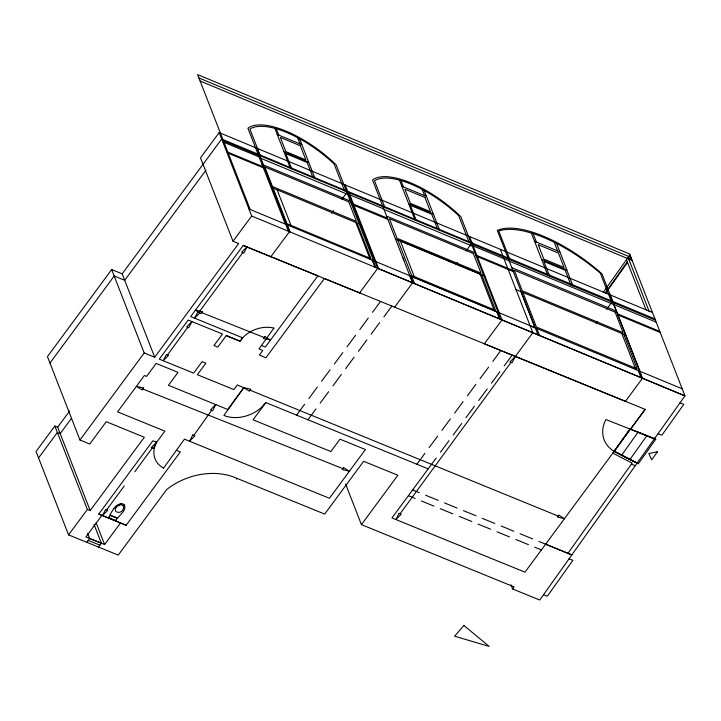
<?xml version="1.0" encoding="UTF-8"?>
<svg xmlns="http://www.w3.org/2000/svg" width="721" height="721" viewBox="0 0 721 721"><rect width="100%" height="100%" fill="white"/><g stroke="black" fill="none" stroke-linecap="round" stroke-linejoin="round"><path stroke-width="1.08" d="M113.828 508.368L109.835 514.956L117.64 518.093L122.894 512.054A9.761 7.552 -21.3 0 0 124.345 509.666A10.31 7.985 -21.3 0 0 124.85 507.061A6.516 5.038 -21.3 0 0 124.318 504.97M655.047 437.548L655.731 439.287L605.919 419.523A35.545 27.506 -21.3 0 0 614.211 451.337L638.355 463.711L655.731 439.287L630.037 429.013L612.859 453.158L632.128 463.089L567.914 553.367L538.929 541.444M116.063 520.111L116.991 518.174L110.268 515.506L108.384 517.308L115.225 520.418L116.099 520.156M163.568 468.118L184.45 439.143L329.434 498.283L365.412 449.543L339.997 439.179L330.858 451.544L253.062 419.802L265.806 402.57L428.184 468.857L436.241 458.015M193.805 435.367L211.614 410.33M630.632 429.049L645.169 409.384L324.405 278.531L265.914 357.769L259.38 355.065L262.768 350.487L258.974 348.964L273.908 328.073M236.524 479.105L237.047 478.365M603.252 292.356L629.956 254.828M605.207 292.933L627.306 261.858M628.919 259.551L630.776 256.946M605.424 293.492L627.522 262.417M629.199 260.263L631.055 257.649M630.037 429.013L614.184 451.292L629.974 459.448L646.872 435.691M621.664 455.176L638.076 432.104L654.434 438.792M652.433 312.481L219.166 132.592L200.51 157.863L233.018 241.256L238.615 243.545L154.709 357.246L122.191 273.845L111.674 269.564L47.442 356.616L79.959 440.017L89.746 444.046L106.257 421.695L144.344 437.25L90.188 510.576L57.68 427.183L54.85 426.03L36.05 451.49L68.567 534.892L86.808 542.3L89.62 538.443L104.608 544.535L120.506 522.95L126.157 525.258L180.304 451.932L176.275 450.255M167.506 354.921L187.748 327.325M400.101 513.758L511.018 362.366M198.852 312.4L242.734 252.638M308.885 398.542L317.348 387.042M347.08 346.774L355.543 335.274M359.824 329.542L368.278 318.042M332.922 385.915L341.384 374.415M345.665 368.683L354.119 357.174M454.636 413.124L463.089 401.624M467.37 395.892L475.86 384.338M440.504 452.211L448.967 440.711M453.248 434.979L461.701 423.479M491.443 383.212L499.896 371.712M49.956 363.06L114.188 276.008L124.706 280.289L205.954 170.192M122.191 273.845L221.68 139.036L654.947 318.925M57.68 427.183L69.712 410.889M38.564 457.934L57.365 432.474L60.185 433.627L71.55 418.234M79.959 440.017L144.191 352.966L111.674 269.564M233.018 241.256L251.683 215.994L219.166 132.592M261.507 345.503L265.364 347.044L317.853 275.864L243.238 245.446L190.714 316.582L242.671 337.807A27.092 20.972 -21.3 0 1 273.935 328.109M68.567 534.892L87.367 509.432L54.85 426.03M126.157 525.258L98.777 514.073L152.924 440.747L156.664 442.252A28.02 21.684 -21.3 0 0 163.559 468.145M106.69 509.81L124.282 485.945M134.836 471.687L152.329 447.966M331.57 213.29L333.508 210.658M341.907 199.266L347.72 191.371L348.64 191.723L378.642 268.681L377.723 268.329L345.206 184.927M242.671 337.807L240.102 341.294L226.268 335.607L217.76 347.089L213.966 345.566L222.51 334.03L188.181 320.052L159.278 359.139L193.607 373.118L202.114 361.636L205.882 363.213L197.365 374.695L233.874 389.574L237.299 384.951L243.824 387.664L249.421 391.197L250.818 389.232L243.824 387.664L223.925 415.449L226.583 416.414A31.12 24.081 -21.3 0 0 263.886 404.896M243.238 245.446L359.644 292.879L377.723 268.329L684.95 395.883L539.741 600.025L512.559 588.949L510.937 584.785M296.601 415.134L304.604 404.274M307.957 419.757L315.96 408.897M383.86 316.916L391.863 306.055M394.63 307.182L412.574 282.821L372.523 179.962A70.829 28.146 36.8 0 1 460.782 216.606L498.103 312.328L535.252 327.803M512.559 588.949L514.082 586.903L361.428 524.627L397.866 475.247L363.645 461.305L324.666 514.082L233.433 476.923A59.708 46.207 -21.3 0 0 166.668 489.568L118.253 555.107L86.808 542.3M416.891 464.252L424.93 453.338M492.831 361.356L500.834 350.496M428.184 468.857L391.963 517.939L524.987 572.159L645.115 409.357M504.177 365.98L512.18 355.12M596.105 323.504L597.412 321.728M606.586 309.3L612.48 301.306M120.506 522.95L101.922 515.353L85.934 536.956L89.62 538.443M243.824 387.664L227.701 409.465L168.435 385.311L177.997 372.351L156.151 363.438L146.597 376.389L144.416 375.488L117.577 411.862L164.893 431.167L156.664 442.252M321.575 381.283L330.083 369.81M334.31 364.051L342.817 352.578M371.117 334.147L379.634 322.666M358.382 351.379L366.89 339.897M320.187 403.147L328.695 391.665M456.33 264.165L457.637 262.399M466.127 250.917L472.012 242.968M480.087 378.588L488.604 367.106M441.892 430.356L450.4 418.874M429.157 447.588L437.665 436.106M465.928 417.729L474.436 406.247M478.672 400.497L487.216 388.97M469.497 236.524L502.014 319.926L484.368 343.773L515.317 356.462L532.837 332.751L500.32 249.349M372.505 312.292L380.562 301.45M270.835 256.712L289.527 231.702L257.009 148.301M98.48 547.05L101.355 543.219L94.054 524.5M242.653 337.798L240.066 341.24L226.268 335.607M263.913 404.914L265.761 402.624M679.993 402.85L683.823 404.328L661.86 435.205L658.03 433.736M631.362 464.171L635.3 465.685M567.914 553.367L571.852 554.882L545.662 544.157M569.022 558.856L572.853 560.334L547.329 596.222L543.499 594.744M142.785 388.998L342.899 468.632M201.763 312.653L264.057 337.473M412.637 489.947L419.361 492.668M463.423 510.648L476.013 515.749M482.277 518.354L494.867 523.455M408.41 495.697L415.134 498.418M459.196 516.398L471.786 521.499M478.05 524.104L490.64 529.205M534.703 547.194L541.426 549.916M98.777 514.073L101.922 515.353M101.355 543.219L89.611 538.452L87.592 533.243M144.191 352.966L154.709 357.246M87.367 509.432L90.188 510.576M88.223 540.408L99.904 545.157M515.326 356.399L625.449 401.345L642.483 378.264L609.975 294.862M250.124 390.214L558.252 516.11M501.167 526.006L513.776 531.188M520.075 533.738L532.63 538.893M425.66 495.219L438.215 500.374M444.515 502.925L457.123 508.098M496.94 531.765L509.495 536.911M515.794 539.47L528.403 544.643M421.434 500.969L433.988 506.124M440.288 508.675L452.842 513.83M248.952 208.982L499.238 312.797L409.825 275.638M198.915 77.967L630.938 257.343M200.105 81.022L632.128 260.398M277.243 134.476L301.883 144.705M401.84 186.207L426.481 196.436M534.558 241.319L559.875 251.836M284.056 151.933L308.696 162.171M408.654 203.673L433.294 213.903M541.633 259.461L566.94 269.969L556.63 243.518M258.37 155.015L471.228 243.392M471.345 243.698L655.416 320.124M223.438 140.865L258.533 155.439M224.015 142.343L259.109 156.917M472.03 245.455L509.161 260.867M347.477 193.841L383.815 208.928M509.278 261.173L656.218 322.179M259.425 157.719L347.684 194.364M384.023 209.451L472.282 246.095M511.82 267.68L616.527 311.157M262.02 164.388L350.28 201.033M386.618 216.12L474.878 252.765M351.082 203.079L387.42 218.166M475.752 254.991L512.883 270.402M617.582 313.851L659.805 331.381M227.827 152.122L262.922 166.695M228.26 153.24L263.354 167.804M351.578 204.358L387.916 219.445M476.202 256.153L513.334 271.574M618.023 314.987L660.247 332.516M395.523 238.948L484.936 276.107M360.635 224.501L272.277 187.811L286.579 224.51M516.002 289.554L625.648 335.076M530.088 325.685L682.192 388.808M251.683 215.994L684.95 395.883L629.622 253.972L197.599 74.596L250.196 209.496M359.644 292.879L361.005 293.474M638.337 463.729L614.184 451.292L637.139 463.107M628.099 257.433L649.279 311.769M626.477 259.713L646.025 309.868M639.969 371.279L601.999 273.899A92.171 36.618 36.8 0 0 497.292 230.414L538.019 334.877M639.437 371.054L642.195 378.128M611.525 301.901L600.332 273.205A93.424 37.122 36.8 0 0 498.788 231.035L509.972 259.74M638.211 370.549L640.969 377.624M623.746 334.265L637.256 368.9L536.433 327.037L522.923 292.411M621.781 333.453L635.868 369.585M566.724 269.879L572.97 285.895M570.924 285.047L565.165 270.267L543.886 261.435L549.654 276.215M554.251 242.319L557.594 250.89M533.107 233.613L536.415 242.094M531.341 233.063L547.879 275.476M536.766 328.425L539.524 335.499M520.841 291.545L534.928 327.676M497.697 312.157L500.482 319.295M496.724 311.751L499.5 318.889M469.182 242.544L458.736 215.759A69.531 27.623 36.8 0 0 374.496 180.782L384.933 207.567M480.096 274.115L494.399 310.805M424.164 190.488L439.684 230.296M422.227 189.443L424.651 195.679M437.701 229.476L431.753 214.218L410.393 205.341L416.341 220.599M400.921 180.556L403.363 186.838M399.488 180.16L415.044 220.067M400.38 241.012L414.692 277.702M411.817 276.494L414.593 283.632M410.213 275.837L412.998 282.965M403.111 258.082L403.931 260.182M373.505 260.587L336.184 164.875A70.829 28.146 36.8 0 0 247.925 128.23L285.246 223.943M373.099 260.425L375.884 267.554M372.126 260.02L374.902 267.149M344.584 190.804L334.138 164.018A69.531 27.623 36.8 0 0 249.899 129.041L260.335 155.826M357.03 223.005L370.891 258.551L286.967 223.699L273.106 188.154M355.795 222.51L370.107 259.2M299.566 138.756L315.086 178.565M297.629 137.711L300.053 143.948M313.103 177.736L307.155 162.477L285.795 153.609L291.744 168.867M276.323 128.825L278.766 135.106M274.89 128.428L290.446 168.326M277.125 189.839L291.419 226.493M287.219 224.763L289.995 231.901M285.615 224.105L288.4 231.234M345.62 484.07L361.428 524.627M96.091 522.698L104.608 544.535M121.047 503.727A3.731 2.884 -21.3 0 1 124.273 505.024M121.074 503.691A6.498 5.029 -21.3 0 0 118.442 504.484A9.292 7.192 -21.3 0 0 116.018 506.016A13.068 10.112 -21.3 0 0 113.864 508.431M122.48 510.414A4.065 3.145 -21.3 0 1 117 512.09A4.065 3.145 -21.3 0 1 115.91 507.773M122.489 510.387A5.498 4.254 -21.3 0 0 123.354 508.855A6.246 4.831 -21.3 0 0 123.633 507.16M123.174 505.836A4.398 3.407 -21.3 0 1 123.642 507.187M123.201 505.8A3.073 2.379 -21.3 0 0 120.777 504.826A4.416 3.416 -21.3 0 0 118.956 505.286M118.992 505.331A5.642 4.371 -21.3 0 0 117.37 506.304A7.3 5.651 -21.3 0 0 115.946 507.809M192.723 434.952L189.686 441.162L194.886 435.781L192.723 434.952M215.768 404.49L212.695 410.745L210.532 409.916L215.768 404.49M166.425 354.507L163.27 360.671L168.525 355.318L166.425 354.507M246.961 246.879L243.815 253.053L241.688 252.17L246.961 246.879M515.191 356.589L512.045 362.762L509.936 361.951L515.191 356.589M197.824 312.004L194.616 318.15L199.888 312.869L197.824 312.004M105.663 509.414L102.463 515.56L107.735 510.27L105.663 509.414M156.556 442.216L153.357 448.363L151.248 447.552L156.556 442.216M191.975 321.575L188.74 327.767L186.676 326.91L191.975 321.575M399.11 513.316L395.865 519.508L401.173 514.172L399.11 513.316M143.488 388.015L142.127 389.926L136.494 386.438L143.488 388.015M343.593 467.65L342.232 469.56L349.225 471.137L343.593 467.65M657.471 451.716L651.712 459.818L648.801 453.563L657.471 451.716M264.805 336.518L263.354 338.455L270.384 339.979L264.805 336.518M202.43 311.715L201.015 313.608L195.382 310.129L202.43 311.715M558.919 515.182L557.495 517.074L564.516 518.714L558.919 515.182M463.882 625.467L454.6 636.21L489.144 646.404L463.882 625.467M300.333 145.741L280.334 137.432L285.858 151.626L305.857 159.927L300.333 145.741M424.93 197.473L404.932 189.172L410.456 203.358L430.455 211.659L424.93 197.473M558.469 253.107L538.226 244.698L543.814 259.055L564.065 267.464L558.469 253.107M615.094 312.076L514.226 270.195L522.274 290.851L623.151 332.741L615.094 312.076M348.775 201.826L264.778 166.948L272.421 186.532L356.417 221.41L348.775 201.826M473.373 253.558L389.376 218.679L397.019 238.272L481.015 273.142L473.373 253.558M481.628 274.737L397.704 239.886L411.565 275.431L495.489 310.282L481.628 274.737"/></g></svg>
